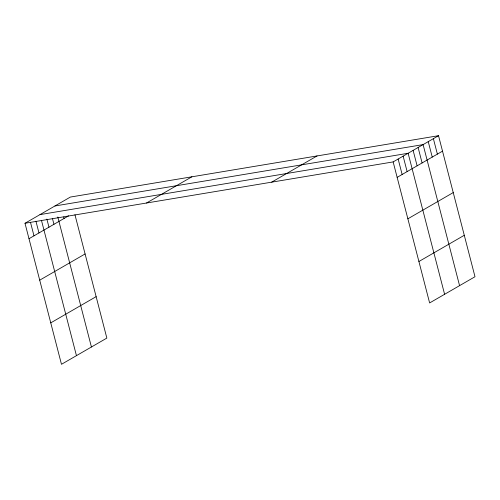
<?xml version="1.0" encoding="UTF-8"?>
<svg xmlns="http://www.w3.org/2000/svg" width="500" height="500" viewBox="0 0 500 500"><rect width="100%" height="100%" fill="white"/><g stroke="black" fill="none" stroke-linecap="round" stroke-linejoin="round"><path stroke-width="0.75" d="M74.95 214.725L106.85 338.088L61.475 364.306L25 223.269L70.375 197.056L438.525 135.694L475 276.731L429.625 302.944L393.15 161.912L438.525 135.694M28.994 238.719L68.587 215.85M146.488 203.025L191.869 176.806M39.712 280.163L85.087 253.95M271.663 182.162L317.038 155.944M50.756 322.863L96.131 296.644M397.144 177.362L442.525 151.144M407.863 218.806L453.237 192.587M418.906 261.5L464.281 235.287M54.95 205.969L423.1 144.606L459.569 285.644M39.975 214.619L408.125 153.262L444.6 294.294M25 223.269L393.15 161.912M433.381 138.669L437.381 154.119M428.244 141.637L432.238 157.088M418.106 147.494L422.1 162.944M413.113 150.375L417.113 165.825M403.131 156.144L407.125 171.594M398.144 159.025L402.137 174.475M63.706 216.975L64.088 218.45M57.8 217.006L91.425 347M52.431 218.419L53.95 224.3M46.869 219.094L48.963 227.188M41.494 220.506L76.45 355.656M35.931 221.181L38.981 232.956M30.562 222.594L33.988 235.837"/></g></svg>
